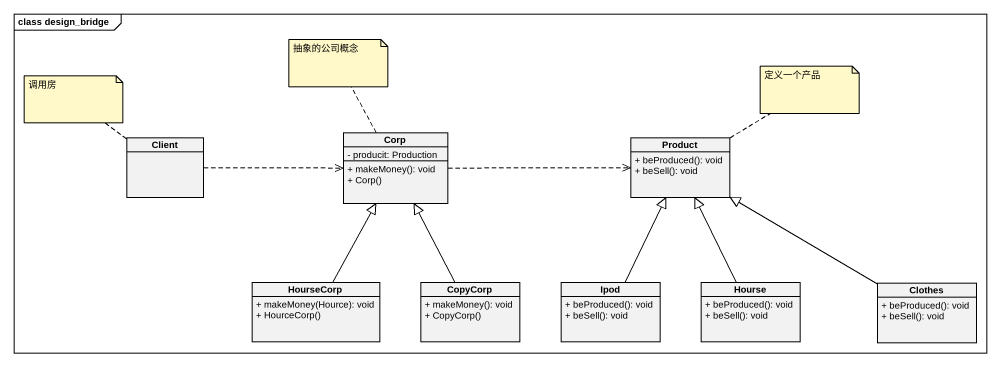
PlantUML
@startuml
mainframe class design_bridge
hide circle
hide empty members
skinparam classAttributeIconSize 0
class Client
class Corp {
  - producit: Production
  + makeMoney(): void
  + Corp()
}
class Product {
  + beProduced(): void
  + beSell(): void
}
class HourseCorp {
  + makeMoney(Hource): void
  + HourceCorp()
}
class CopyCorp {
  + makeMoney(): void
  + CopyCorp()
}
class Ipod {
  + beProduced(): void
  + beSell(): void
}
class Hourse {
  + beProduced(): void
  + beSell(): void
}
class Clothes {
  + beProduced(): void
  + beSell(): void
}
Client .right.> Corp
Corp .right.> Product
HourseCorp -up-|> Corp
CopyCorp -up-|> Corp
Ipod -up-|> Product
Hourse -up-|> Product
Clothes -left-|> Product
note top of Corp : 抽象的公司概念
note top of Product : 定义一个产品
note top of Client : 调用房
@enduml
